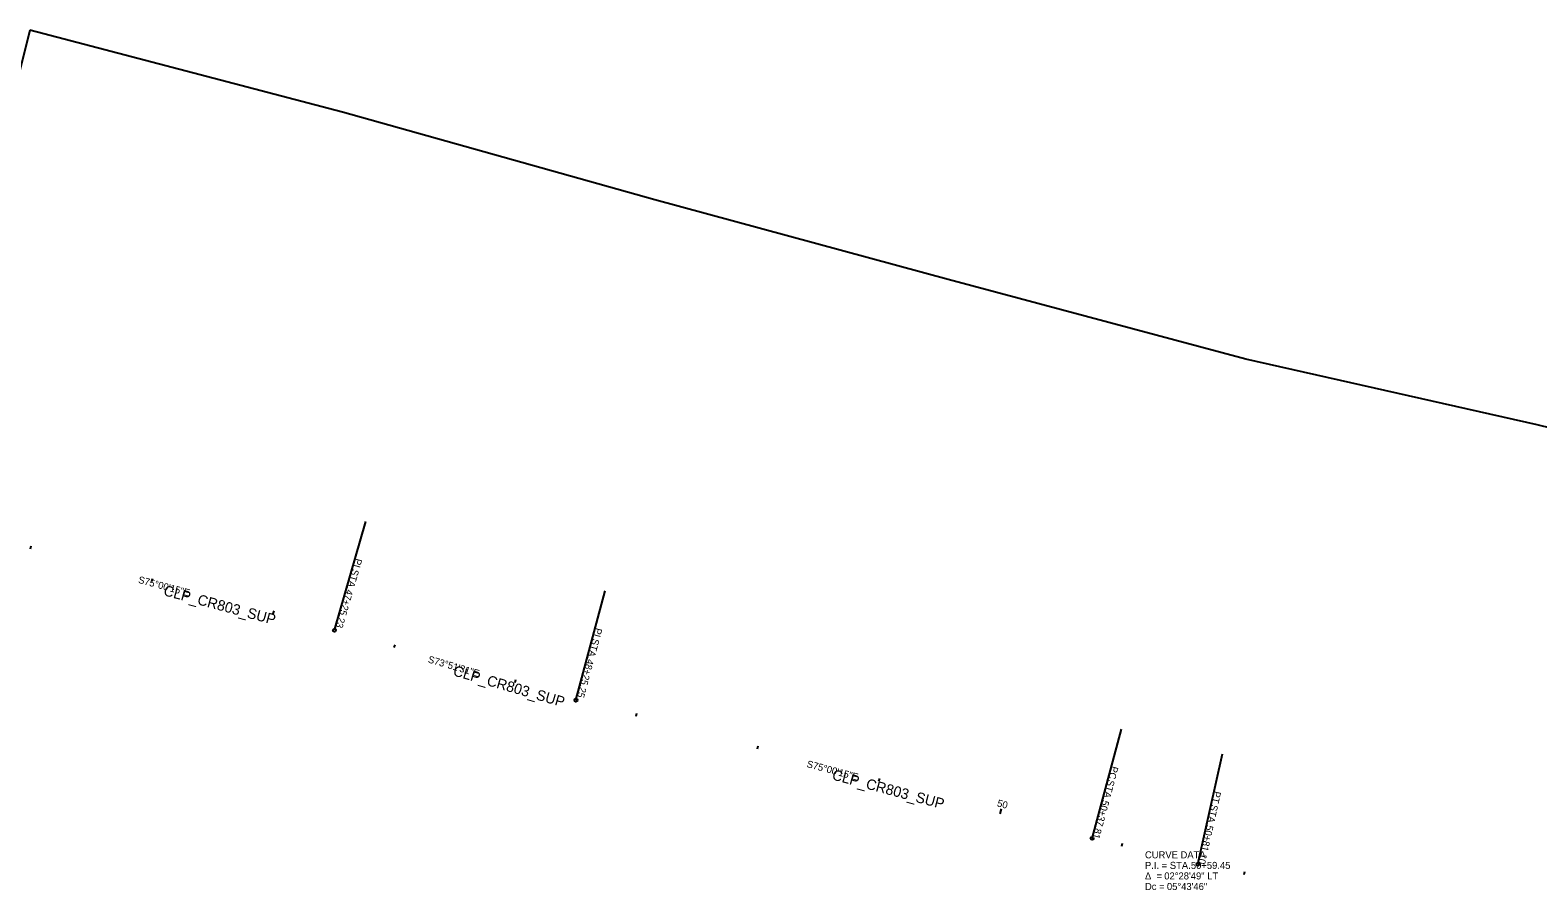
# Model space of a CAD drawing. Extents: x 1983865 to 1988704, y 752103 to 753072.
# Drawn here: x 1987500 to 1988100, y 752488 to 752830 of the extents above; entities that cross this region are included whole.
import ezdxf

# ---------------------------------------------------------------- set-up
doc = ezdxf.new("R2010")
doc.units = 0
for name, color, linetype in [('GE_P_Alignment_1000_Bearings', 7, 'Continuous'), ('GE_P_Alignment_1000_Cardinal_Points', 7, 'Continuous'), ('GE_P_Alignment_1000_Curve_Data', 7, 'Continuous'), ('GE_P_Alignment_1000_Stations', 7, 'Continuous'), ('GE_P_Alignment_100_Curve_Data', 7, 'Continuous'), ('GE_P_Alignment_100_Distances', 7, 'Continuous'), ('GE_P_Alignment_100_Stations', 7, 'Continuous'), ('GE_P_Alignment_500_Bearings', 7, 'Continuous'), ('GE_P_Alignment_500_Cardinal_Points', 7, 'Continuous'), ('GE_P_Alignment_500_Curve_Data', 7, 'Continuous'), ('GE_P_Alignment_500_Distances', 7, 'Continuous'), ('GE_P_Alignment_500_Stations', 7, 'Continuous'), ('SC_Scratch1', 7, 'Continuous')]:
    doc.layers.add(name, color=color, linetype=linetype)

msp = doc.modelspace()

# ---------------------------------------------------------------- linework, layer by layer
at = {"layer": 'GE_P_Alignment_1000_Bearings'}
for p, q in [((1987620.89, 752591.66), (1987633.4, 752634.89)), ((1987716.96, 752563.85), (1987728.61, 752607.32)), ((1987922.28, 752508.86), (1987933.93, 752552.32)), ((1987964.33, 752498.56), (1987974.08, 752542.49))]:
    msp.add_line(p, q, dxfattribs=at)
for centre in [(1987620.89, 752591.66), (1987716.96, 752563.85), (1987922.28, 752508.86), (1987964.33, 752498.56)]:
    msp.add_circle(centre, 0.6, dxfattribs=at)
at = {"layer": 'GE_P_Alignment_1000_Curve_Data'}
msp.add_line((1987885.76, 752518.64), (1987886.28, 752520.57), dxfattribs=at)
at = {"layer": 'GE_P_Alignment_100_Curve_Data'}
for p, q in [((1987548.22, 752611.13), (1987548.53, 752612.29)), ((1987644.68, 752584.77), (1987645.01, 752585.93)), ((1987740.87, 752557.45), (1987741.18, 752558.61)), ((1987837.47, 752531.58), (1987837.78, 752532.73)), ((1987934.08, 752505.77), (1987934.38, 752506.94))]:
    msp.add_line(p, q, dxfattribs=at)
at = {"layer": 'GE_P_Alignment_500_Bearings'}
for p, q in [((1987620.89, 752591.66), (1987633.4, 752634.89)), ((1987716.96, 752563.85), (1987728.61, 752607.32)), ((1987922.28, 752508.86), (1987933.93, 752552.32)), ((1987964.33, 752498.56), (1987974.08, 752542.49))]:
    msp.add_line(p, q, dxfattribs=at)
for centre in [(1987620.89, 752591.66), (1987716.96, 752563.85), (1987922.28, 752508.86), (1987964.33, 752498.56)]:
    msp.add_circle(centre, 0.6, dxfattribs=at)
at = {"layer": 'GE_P_Alignment_500_Curve_Data'}
for p, q in [((1987499.92, 752624.06), (1987500.23, 752625.22)), ((1987596.52, 752598.19), (1987596.83, 752599.35)), ((1987692.71, 752570.87), (1987693.04, 752572.03)), ((1987789.17, 752544.51), (1987789.48, 752545.67)), ((1987885.76, 752518.64), (1987886.28, 752520.57)), ((1987982.78, 752494.47), (1987983.04, 752495.64))]:
    msp.add_line(p, q, dxfattribs=at)
at = {"layer": 'SC_Scratch1'}
msp.add_lwpolyline([(1987499.73, 752830.46), (1987403.22, 752442.28), (1987520.63, 752411.47), (1987637.12, 752378.75), (1987761.58, 752344.85), (1987884.71, 752311.96), (1988012.67, 752282.96), (1988126.36, 752255.02), (1988121.42, 752332.61), (1988335.47, 752186.02), (1988453.34, 752144.38), (1988571.2, 752102.75), (1988704.43, 752479.91), (1988586.56, 752521.55), (1988468.7, 752563.18), (1988470.57, 752527.78), (1988228.42, 752641.78), (1988099.35, 752673.46), (1987983.48, 752699.58), (1987865.08, 752731.23), (1987748.32, 752762.99), (1987624.13, 752797.84)], close=True, dxfattribs=at)

# ---------------------------------------------------------------- texts
at = {"layer": 'GE_P_Alignment_1000_Bearings'}
for s, rotation, p in [('PI', 253.8585, (1987629.27, 752620.47)), (' STA. ', 253.8585, (1987628.33, 752617.21)), ('47+25.23', 253.8585, (1987625.7, 752608.13)), ('PI', 255.00426, (1987724.77, 752592.82)), (' STA. ', 255.00426, (1987723.89, 752589.55)), ('48+25.25', 255.00426, (1987721.44, 752580.42)), ('PC', 255.00426, (1987930.08, 752537.82)), (' STA. ', 255.00426, (1987928.9, 752533.39)), ('PT', 257.48458, (1987970.87, 752527.84)), ('50+37.81', 255.00426, (1987926.45, 752524.26)), (' STA. ', 257.48458, (1987969.91, 752523.53)), ('50+81.10', 257.48458, (1987967.86, 752514.3))]:
    msp.add_text(s, height=2.8, rotation=rotation, dxfattribs=at).set_placement(p)
at = {"layer": 'GE_P_Alignment_1000_Cardinal_Points'}
for s, p in [('CURVE DATA', (1987943.3, 752500.91)), ('P.I. = STA. ', (1987943.3, 752496.71)), ('50+59.45', (1987961.57, 752496.71)), ('Δ  = ', (1987943.3, 752492.51)), ('Dc = ', (1987943.3, 752488.31)), ('02°28\'49" LT', (1987950.98, 752492.51)), ('05°43\'46"', (1987952.04, 752488.31))]:
    msp.add_text(s, height=2.8, dxfattribs=at).set_placement(p)
at = {"layer": 'GE_P_Alignment_1000_Curve_Data'}
msp.add_text('50', height=2.8, rotation=345.00426, dxfattribs=at).set_placement((1987884.27, 752521.67))
at = {"layer": 'GE_P_Alignment_1000_Stations'}
for rotation, p in [(345.00426, (1987552.6, 752605.64)), (343.8585, (1987667.77, 752573.75)), (345.00426, (1987818.55, 752532.33))]:
    msp.add_text('CLP_CR803_SUP', height=4.1667, rotation=rotation, dxfattribs=at).set_placement(p)
at = {"layer": 'GE_P_Alignment_100_Distances'}
for rotation, p in [(345.00426, (1987552.6, 752605.64)), (343.8585, (1987667.77, 752573.75)), (345.00426, (1987818.55, 752532.33))]:
    msp.add_text('CLP_CR803_SUP', height=4.1667, rotation=rotation, dxfattribs=at).set_placement(p)
at = {"layer": 'GE_P_Alignment_100_Stations'}
for s, rotation, p in [('S75°00\'15"E', 345.00426, (1987542.59, 752610.56)), ('S73°51\'31"E', 343.8585, (1987657.86, 752578.88)), ('S75°00\'15"E', 345.00426, (1987808.54, 752537.25))]:
    msp.add_text(s, height=2.8, rotation=rotation, dxfattribs=at).set_placement(p)
at = {"layer": 'GE_P_Alignment_500_Bearings'}
for s, rotation, p in [('PI', 253.8585, (1987629.27, 752620.47)), (' STA. ', 253.8585, (1987628.33, 752617.21)), ('47+25.23', 253.8585, (1987625.7, 752608.13)), ('PI', 255.00426, (1987724.77, 752592.82)), (' STA. ', 255.00426, (1987723.89, 752589.55)), ('48+25.25', 255.00426, (1987721.44, 752580.42)), ('PC', 255.00426, (1987930.08, 752537.82)), (' STA. ', 255.00426, (1987928.9, 752533.39)), ('PT', 257.48458, (1987970.87, 752527.84)), ('50+37.81', 255.00426, (1987926.45, 752524.26)), (' STA. ', 257.48458, (1987969.91, 752523.53)), ('50+81.10', 257.48458, (1987967.86, 752514.3))]:
    msp.add_text(s, height=2.8, rotation=rotation, dxfattribs=at).set_placement(p)
at = {"layer": 'GE_P_Alignment_500_Cardinal_Points'}
for s, p in [('CURVE DATA', (1987943.3, 752500.91)), ('P.I. = STA. ', (1987943.3, 752496.71)), ('50+59.45', (1987961.57, 752496.71)), ('Δ  = ', (1987943.3, 752492.51)), ('Dc = ', (1987943.3, 752488.31)), ('02°28\'49" LT', (1987950.98, 752492.51)), ('05°43\'46"', (1987952.04, 752488.31))]:
    msp.add_text(s, height=2.8, dxfattribs=at).set_placement(p)
at = {"layer": 'GE_P_Alignment_500_Curve_Data'}
msp.add_text('50', height=2.8, rotation=345.00426, dxfattribs=at).set_placement((1987884.27, 752521.67))
at = {"layer": 'GE_P_Alignment_500_Distances'}
for rotation, p in [(345.00426, (1987552.6, 752605.64)), (343.8585, (1987667.77, 752573.75)), (345.00426, (1987818.55, 752532.33))]:
    msp.add_text('CLP_CR803_SUP', height=4.1667, rotation=rotation, dxfattribs=at).set_placement(p)
at = {"layer": 'GE_P_Alignment_500_Stations'}
for s, rotation, p in [('S75°00\'15"E', 345.00426, (1987542.59, 752610.56)), ('S73°51\'31"E', 343.8585, (1987657.86, 752578.88)), ('S75°00\'15"E', 345.00426, (1987808.54, 752537.25))]:
    msp.add_text(s, height=2.8, rotation=rotation, dxfattribs=at).set_placement(p)

doc.saveas('drawing.dxf')
